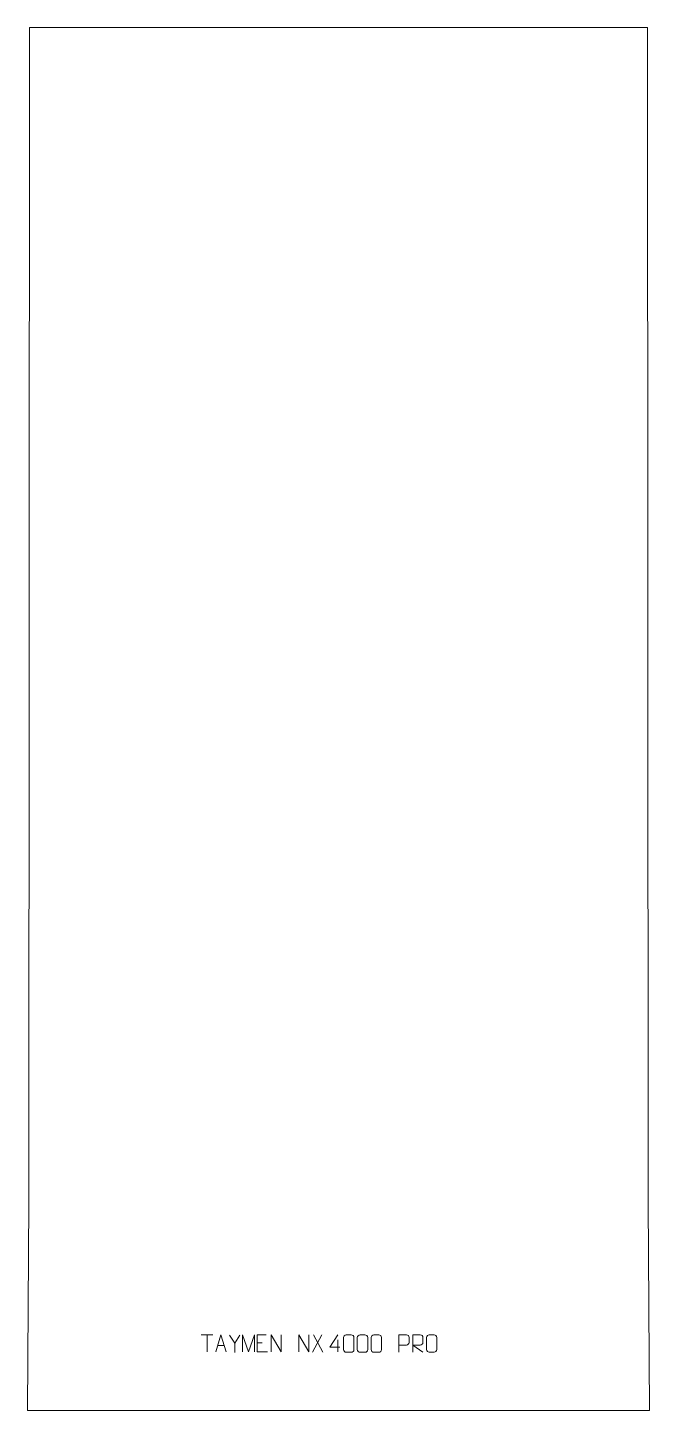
# Model space of a CAD drawing. Header units: millimetres. Extents: x -450 to 450, y -1455 to 545.
import ezdxf

# ---------------------------------------------------------------- set-up
doc = ezdxf.new("R2010")
doc.units = ezdxf.units.MM
doc.header["$MEASUREMENT"] = 0
doc.layers.add('layer 1', color=7, linetype='Continuous')

msp = doc.modelspace()

# ---------------------------------------------------------------- linework, layer by layer
at = {"layer": 'layer 1', "color": 242, "lineweight": 9}
msp.add_open_spline([(449.9996, -1454.9993), (449.9996, -1454.9993), (-449.9996, -1454.9993), (-449.9996, -1454.9993), (-449.9996, -1454.9993), (-449.9996, -1454.9993), (-448.2285, -1155.0044), (-448.2285, -1155.0044), (-448.2285, -1155.0044), (-448.2285, -1155.0044), (-447.5001, 544.9987), (-447.5001, 544.9987), (-447.5001, 544.9987), (-447.5001, 544.9987), (447.4998, 544.9987), (447.4998, 544.9987), (447.4998, 544.9987), (447.4998, 544.9987), (448.2285, -1155.0044), (448.2285, -1155.0044), (448.2285, -1155.0044), (448.2285, -1155.0044), (449.9996, -1454.9993), (449.9996, -1454.9993)], degree=3, knots=[0, 0, 0, 0, 0.142857143, 0.142857143, 0.142857143, 0.142857143, 0.285714286, 0.285714286, 0.285714286, 0.285714286, 0.428571429, 0.428571429, 0.428571429, 0.428571429, 0.571428571, 0.571428571, 0.571428571, 0.571428571, 0.714285714, 0.714285714, 0.714285714, 0.714285714, 1, 1, 1, 1], dxfattribs=at)
at = {"layer": 'layer 1', "color": 250, "lineweight": 9}
for points in [[(-198.7346, -1345.6107), (-198.7346, -1345.6107), (-181.7474, -1345.6107), (-181.7474, -1345.6107)], [(-190.2408, -1370.5407), (-190.2408, -1370.5407), (-190.2408, -1345.5872), (-190.2408, -1345.5872)], [(-150.241, -1358.064), (-150.241, -1358.064), (-157.5619, -1346.1653), (-157.5619, -1346.1653)], [(-117.6739, -1357.4669), (-117.6739, -1357.4669), (-110.5058, -1357.4669), (-110.5058, -1357.4669)], [(-24.0026, -1345.7496), (-24.0026, -1345.7496), (-37.7432, -1370.6454), (-37.7432, -1370.6454)], [(-36.2886, -1345.7496), (-36.2886, -1345.7496), (-22.548, -1370.7031), (-22.548, -1370.7031)], [(-0.7743, -1352.8863), (-0.7743, -1352.8863), (-0.7743, -1370.551), (-0.7743, -1370.551)], [(-174.9889, -1361.2913), (-174.9889, -1361.2913), (-165.4932, -1361.2913), (-165.4932, -1361.2913)]]:
    msp.add_open_spline(points, degree=3, dxfattribs=at)
for points, knots in [([(-177.7115, -1370.5407), (-177.7115, -1370.5407), (-170.3405, -1345.5872), (-170.3405, -1345.5872), (-170.3405, -1345.5872), (-170.3405, -1345.5872), (-162.7706, -1370.5407), (-162.7706, -1370.5407)], [0, 0, 0, 0, 0.333333333, 0.333333333, 0.333333333, 0.333333333, 1, 1, 1, 1]), ([(-142.9186, -1346.1653), (-142.9186, -1346.1653), (-150.241, -1358.064), (-150.241, -1358.064), (-150.241, -1358.064), (-150.241, -1358.064), (-150.2403, -1371.1189), (-150.2403, -1371.1189)], [0, 0, 0, 0, 0.333333333, 0.333333333, 0.333333333, 0.333333333, 1, 1, 1, 1]), ([(-139.0835, -1370.5429), (-139.0835, -1370.5429), (-139.0835, -1345.585), (-139.0835, -1345.585), (-139.0835, -1345.585), (-139.0835, -1345.585), (-130.1584, -1370.5429), (-130.1584, -1370.5429), (-130.1584, -1370.5429), (-130.1584, -1370.5429), (-121.3985, -1345.5855), (-121.3985, -1345.5855), (-121.3985, -1345.5855), (-121.3985, -1345.5855), (-121.3985, -1370.5429), (-121.3985, -1370.5429)], [0, 0, 0, 0, 0.2, 0.2, 0.2, 0.2, 0.4, 0.4, 0.4, 0.4, 0.6, 0.6, 0.6, 0.6, 1, 1, 1, 1]), ([(-104.8, -1345.5872), (-104.8, -1345.5872), (-117.6739, -1345.5872), (-117.6739, -1345.5872), (-117.6739, -1345.5872), (-117.6739, -1345.5872), (-117.6739, -1370.5408), (-117.6739, -1370.5408), (-117.6739, -1370.5408), (-117.6739, -1370.5408), (-102.8081, -1370.5408), (-102.8081, -1370.5408)], [0, 0, 0, 0, 0.25, 0.25, 0.25, 0.25, 0.5, 0.5, 0.5, 0.5, 1, 1, 1, 1]), ([(-97.5684, -1370.5407), (-97.5684, -1370.5407), (-97.5684, -1345.5872), (-97.5684, -1345.5872), (-97.5684, -1345.5872), (-97.5684, -1345.5872), (-82.9136, -1370.5407), (-82.9136, -1370.5407), (-82.9136, -1370.5407), (-82.9136, -1370.5407), (-82.9136, -1345.5872), (-82.9136, -1345.5872)], [0, 0, 0, 0, 0.25, 0.25, 0.25, 0.25, 0.5, 0.5, 0.5, 0.5, 1, 1, 1, 1]), ([(-57.5684, -1370.5407), (-57.5684, -1370.5407), (-57.5684, -1345.5872), (-57.5684, -1345.5872), (-57.5684, -1345.5872), (-57.5684, -1345.5872), (-42.9136, -1370.5407), (-42.9136, -1370.5407), (-42.9136, -1370.5407), (-42.9136, -1370.5407), (-42.9136, -1345.5872), (-42.9136, -1345.5872)], [0, 0, 0, 0, 0.25, 0.25, 0.25, 0.25, 0.5, 0.5, 0.5, 0.5, 1, 1, 1, 1]), ([(2.1698, -1363.6474), (2.1698, -1363.6474), (-12.6519, -1363.6474), (-12.6519, -1363.6474), (-12.6519, -1363.6474), (-12.6519, -1363.6474), (-0.7743, -1345.5769), (-0.7743, -1345.5769)], [0, 0, 0, 0, 0.333333333, 0.333333333, 0.333333333, 0.333333333, 1, 1, 1, 1]), ([(11.2197, -1345.9349), (13.5858, -1345.9349), (15.9523, -1345.9349), (18.3188, -1345.9349), (18.3188, -1345.9349), (20.2993, -1345.8993), (22.3253, -1347.3936), (22.3524, -1349.8357), (22.3524, -1349.8357), (22.352, -1355.5931), (22.352, -1361.3509), (22.3524, -1367.1091), (22.3524, -1367.1091), (22.2103, -1369.4367), (20.5039, -1370.919), (18.3188, -1370.9298), (18.3188, -1370.9298), (15.9464, -1370.9294), (13.574, -1370.9294), (11.202, -1370.9298), (11.202, -1370.9298), (9.2435, -1371.0354), (7.2371, -1369.1475), (7.2485, -1367.1265), (7.2485, -1367.1265), (7.2489, -1361.3459), (7.2489, -1355.5656), (7.2485, -1349.7858), (7.2485, -1349.7858), (7.2528, -1347.6438), (9.0299, -1345.9213), (11.2197, -1345.9349)], [0, 0, 0, 0, 0.111111111, 0.111111111, 0.111111111, 0.111111111, 0.222222222, 0.222222222, 0.222222222, 0.222222222, 0.333333333, 0.333333333, 0.333333333, 0.333333333, 0.444444444, 0.444444444, 0.444444444, 0.444444444, 0.555555556, 0.555555556, 0.555555556, 0.555555556, 0.666666667, 0.666666667, 0.666666667, 0.666666667, 0.777777778, 0.777777778, 0.777777778, 0.777777778, 1, 1, 1, 1]), ([(31.2197, -1345.9349), (33.5858, -1345.9349), (35.9523, -1345.9349), (38.3188, -1345.9349), (38.3188, -1345.9349), (40.2993, -1345.8993), (42.3253, -1347.3936), (42.3524, -1349.8357), (42.3524, -1349.8357), (42.352, -1355.5931), (42.352, -1361.3509), (42.3524, -1367.1091), (42.3524, -1367.1091), (42.2103, -1369.4367), (40.5039, -1370.919), (38.3188, -1370.9298), (38.3188, -1370.9298), (35.9464, -1370.9294), (33.574, -1370.9294), (31.202, -1370.9298), (31.202, -1370.9298), (29.2435, -1371.0354), (27.2371, -1369.1475), (27.2485, -1367.1265), (27.2485, -1367.1265), (27.2489, -1361.3459), (27.2489, -1355.5656), (27.2485, -1349.7858), (27.2485, -1349.7858), (27.2528, -1347.6438), (29.0299, -1345.9213), (31.2197, -1345.9349)], [0, 0, 0, 0, 0.111111111, 0.111111111, 0.111111111, 0.111111111, 0.222222222, 0.222222222, 0.222222222, 0.222222222, 0.333333333, 0.333333333, 0.333333333, 0.333333333, 0.444444444, 0.444444444, 0.444444444, 0.444444444, 0.555555556, 0.555555556, 0.555555556, 0.555555556, 0.666666667, 0.666666667, 0.666666667, 0.666666667, 0.777777778, 0.777777778, 0.777777778, 0.777777778, 1, 1, 1, 1]), ([(51.2197, -1345.9349), (53.5858, -1345.9349), (55.9523, -1345.9349), (58.3188, -1345.9349), (58.3188, -1345.9349), (60.2993, -1345.8993), (62.3253, -1347.3936), (62.3524, -1349.8357), (62.3524, -1349.8357), (62.352, -1355.5931), (62.352, -1361.3509), (62.3524, -1367.1091), (62.3524, -1367.1091), (62.2103, -1369.4367), (60.5039, -1370.919), (58.3188, -1370.9298), (58.3188, -1370.9298), (55.9464, -1370.9294), (53.574, -1370.9294), (51.202, -1370.9298), (51.202, -1370.9298), (49.2435, -1371.0354), (47.2371, -1369.1475), (47.2485, -1367.1265), (47.2485, -1367.1265), (47.2489, -1361.3459), (47.2489, -1355.5656), (47.2485, -1349.7858), (47.2485, -1349.7858), (47.2528, -1347.6438), (49.0299, -1345.9213), (51.2197, -1345.9349)], [0, 0, 0, 0, 0.111111111, 0.111111111, 0.111111111, 0.111111111, 0.222222222, 0.222222222, 0.222222222, 0.222222222, 0.333333333, 0.333333333, 0.333333333, 0.333333333, 0.444444444, 0.444444444, 0.444444444, 0.444444444, 0.555555556, 0.555555556, 0.555555556, 0.555555556, 0.666666667, 0.666666667, 0.666666667, 0.666666667, 0.777777778, 0.777777778, 0.777777778, 0.777777778, 1, 1, 1, 1]), ([(87.5514, -1370.8066), (87.5514, -1370.8066), (87.5514, -1345.853), (87.5514, -1345.853), (87.5514, -1345.853), (91.1464, -1345.853), (94.7417, -1345.853), (98.3371, -1345.853), (98.3371, -1345.853), (100.6623, -1345.8909), (102.2197, -1347.381), (102.2155, -1349.7471), (102.2155, -1349.7471), (102.2151, -1351.7828), (102.2151, -1354.8421), (102.2155, -1356.8781), (102.2155, -1356.8781), (102.209, -1358.7535), (100.3968, -1360.6954), (98.3872, -1360.7145), (98.3872, -1360.7145), (98.3872, -1360.7145), (87.5514, -1360.7145), (87.5514, -1360.7145)], [0, 0, 0, 0, 0.142857143, 0.142857143, 0.142857143, 0.142857143, 0.285714286, 0.285714286, 0.285714286, 0.285714286, 0.428571429, 0.428571429, 0.428571429, 0.428571429, 0.571428571, 0.571428571, 0.571428571, 0.571428571, 0.714285714, 0.714285714, 0.714285714, 0.714285714, 1, 1, 1, 1]), ([(107.5515, -1370.8065), (107.5515, -1370.8065), (107.5515, -1345.853), (107.5515, -1345.853), (107.5515, -1345.853), (111.1463, -1345.853), (114.7418, -1345.853), (118.337, -1345.853), (118.337, -1345.853), (120.6623, -1345.8907), (122.2196, -1347.3807), (122.2155, -1349.7471), (122.2155, -1349.7471), (122.2151, -1351.7826), (122.2151, -1354.842), (122.2155, -1356.878), (122.2155, -1356.878), (122.209, -1358.7535), (120.3967, -1360.6953), (118.3872, -1360.7144), (118.3872, -1360.7144), (118.3872, -1360.7144), (107.5515, -1360.7144), (107.5515, -1360.7144), (107.5515, -1360.7144), (107.5515, -1360.7144), (122.2062, -1370.8065), (122.2062, -1370.8065)], [0, 0, 0, 0, 0.125, 0.125, 0.125, 0.125, 0.25, 0.25, 0.25, 0.25, 0.375, 0.375, 0.375, 0.375, 0.5, 0.5, 0.5, 0.5, 0.625, 0.625, 0.625, 0.625, 0.75, 0.75, 0.75, 0.75, 1, 1, 1, 1]), ([(131.3639, -1345.8533), (133.6896, -1345.8533), (136.0157, -1345.8533), (138.3418, -1345.8533), (138.3418, -1345.8533), (140.2884, -1345.8177), (142.2798, -1347.3093), (142.3065, -1349.7469), (142.3065, -1349.7469), (142.3061, -1355.4938), (142.3061, -1361.2411), (142.3065, -1366.9888), (142.3065, -1366.9888), (142.1667, -1369.3122), (140.4895, -1370.7918), (138.3418, -1370.8026), (138.3418, -1370.8026), (136.0099, -1370.8022), (133.678, -1370.8022), (131.3465, -1370.8026), (131.3465, -1370.8026), (129.4215, -1370.908), (127.4494, -1369.0235), (127.4606, -1367.0062), (127.4606, -1367.0062), (127.4609, -1361.2361), (127.4609, -1355.4664), (127.4606, -1349.6971), (127.4606, -1349.6971), (127.4648, -1347.559), (129.2115, -1345.8398), (131.3639, -1345.8533)], [0, 0, 0, 0, 0.111111111, 0.111111111, 0.111111111, 0.111111111, 0.222222222, 0.222222222, 0.222222222, 0.222222222, 0.333333333, 0.333333333, 0.333333333, 0.333333333, 0.444444444, 0.444444444, 0.444444444, 0.444444444, 0.555555556, 0.555555556, 0.555555556, 0.555555556, 0.666666667, 0.666666667, 0.666666667, 0.666666667, 0.777777778, 0.777777778, 0.777777778, 0.777777778, 1, 1, 1, 1])]:
    msp.add_open_spline(points, degree=3, knots=knots, dxfattribs=at)

doc.saveas('drawing.dxf')
